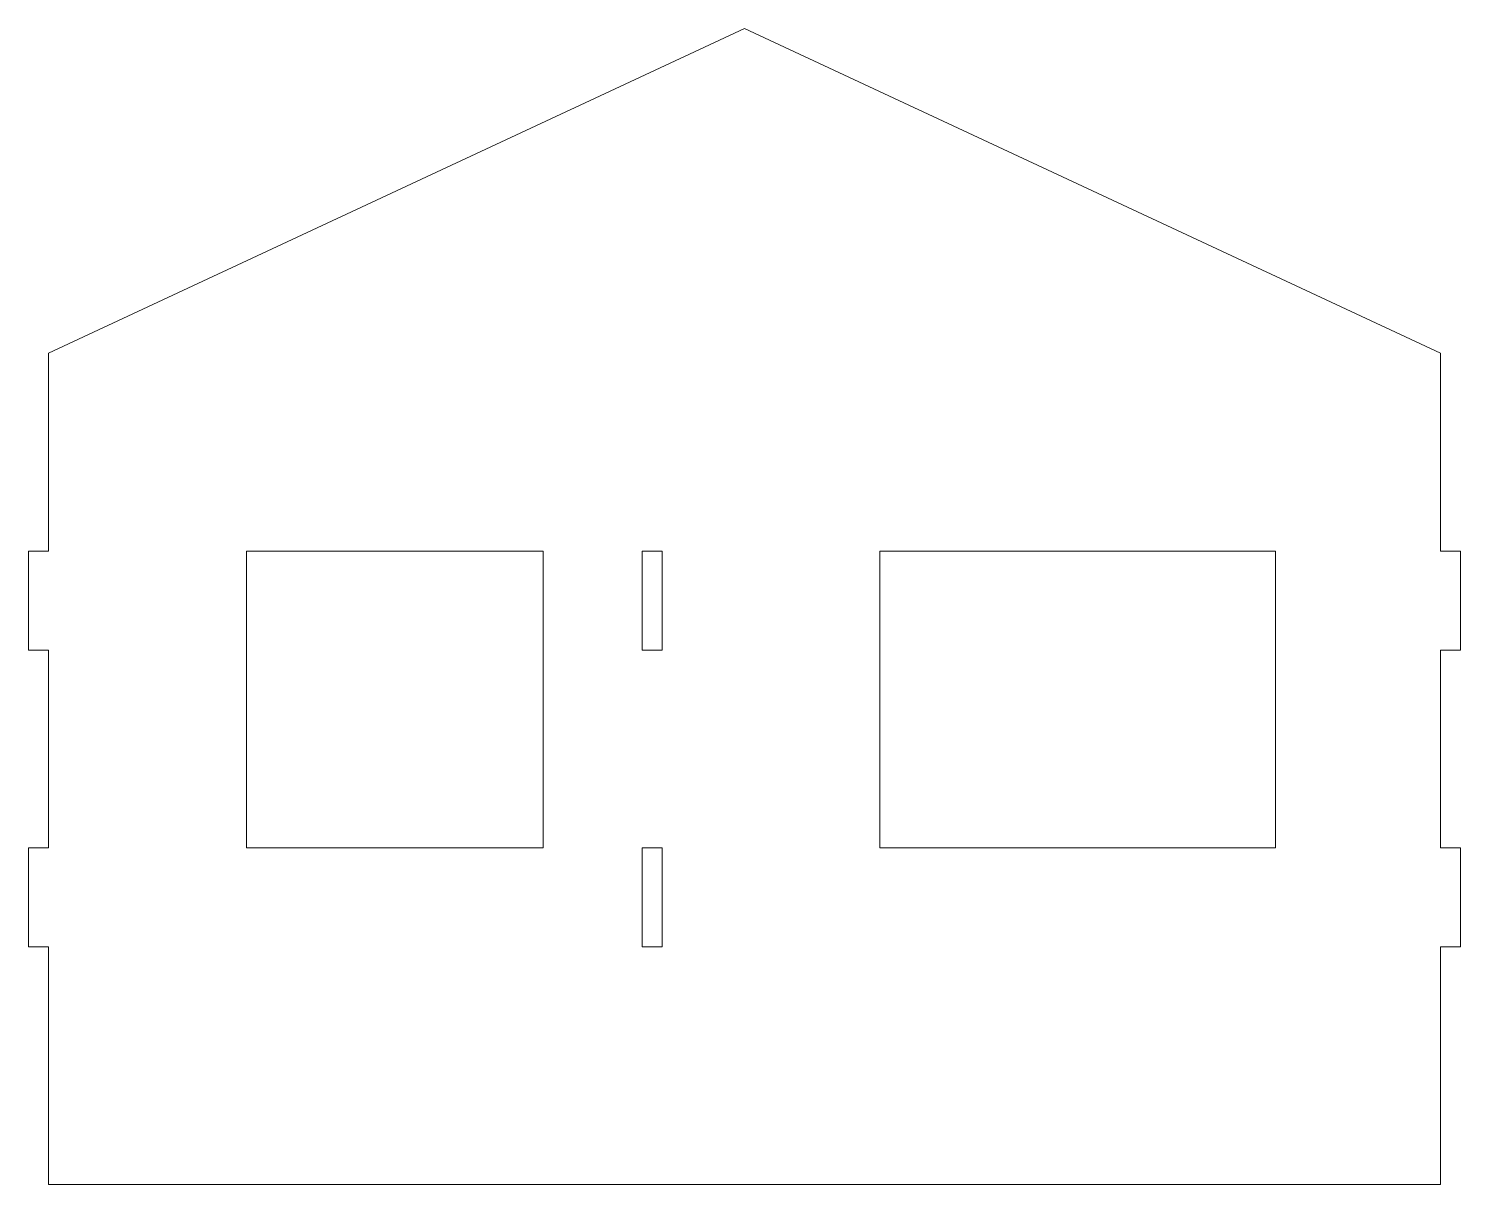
# Model space of a CAD drawing. Header units: millimetres. Extents: x -108 to 108, y 0 to 175.
import ezdxf

# ---------------------------------------------------------------- set-up
doc = ezdxf.new("R2010")
doc.units = ezdxf.units.MM

msp = doc.modelspace()

# ---------------------------------------------------------------- linework, layer by layer
at = {"color": 7, "linetype": 'Continuous', "lineweight": 15}
for p, q in [((0, 175.2), (-105.5, 126)), ((105.5, 126), (0, 175.2)), ((-105.5, 126), (-105.5, 96)), ((105.5, 96), (105.5, 126)), ((-108.5, 96), (-105.5, 96)), ((-108.5, 81), (-108.5, 96)), ((-75.5, 96), (-75.5, 51)), ((-30.5, 96), (-75.5, 96)), ((-30.5, 51), (-30.5, 96)), ((-15.5, 96), (-15.5, 81)), ((-12.5, 96), (-15.5, 96)), ((-12.5, 81), (-12.5, 96)), ((20.5, 96), (20.5, 51)), ((80.5, 96), (20.5, 96)), ((80.5, 51), (80.5, 96)), ((108.5, 96), (105.5, 96)), ((108.5, 96), (108.5, 81)), ((-108.5, 81), (-105.5, 81)), ((-105.5, 81), (-105.5, 51)), ((-15.5, 81), (-12.5, 81)), ((105.5, 51), (105.5, 81)), ((108.5, 81), (105.5, 81)), ((-108.5, 51), (-105.5, 51)), ((-108.5, 36), (-108.5, 51)), ((-75.5, 51), (-30.5, 51)), ((-15.5, 51), (-15.5, 36)), ((-12.5, 51), (-15.5, 51)), ((-12.5, 36), (-12.5, 51)), ((20.5, 51), (80.5, 51)), ((108.5, 51), (105.5, 51)), ((108.5, 51), (108.5, 36)), ((-108.5, 36), (-105.5, 36)), ((-105.5, 36), (-105.5, 0)), ((-15.5, 36), (-12.5, 36)), ((105.5, 0), (105.5, 36)), ((108.5, 36), (105.5, 36)), ((-105.5, 0), (105.5, 0))]:
    msp.add_line(p, q, dxfattribs=at)

doc.saveas('drawing.dxf')
